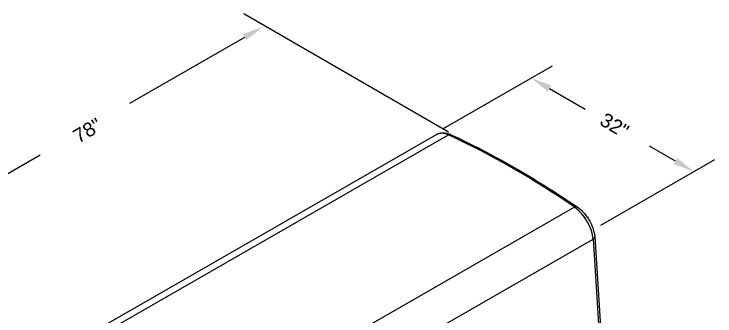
# Model space of a CAD drawing. Header units: feet. Extents: x -689 to 1837, y -511 to 1546.
# Drawn here: x 262.9 to 362.2, y -431.2 to -388.4 of the extents above; entities that cross this region are included whole.
import ezdxf

# ---------------------------------------------------------------- set-up
doc = ezdxf.new("R2010")
doc.units = ezdxf.units.FT
doc.header["$MEASUREMENT"] = 0
for name, color, linetype in [('DIMENSIONS', 1, 'Continuous'), ('EQUIPMENT', 6, 'Continuous'), ('TEXT', 1, 'Continuous')]:
    doc.layers.add(name, color=color, linetype=linetype)
doc.styles.add('NEI-A', font='arial.ttf')

msp = doc.modelspace()

# ---------------------------------------------------------------- linework, layer by layer
at = {"layer": 'DIMENSIONS'}
for points in [[(324.45208, -405.13833), (295.42066, -388.37114)], [(295.51219, -391.68431), (279.23922, -401.07467)], [(323.62836, -404.68071), (339.15083, -395.71136)], [(338.74813, -398.93301), (343.80025, -401.86178)], [(356.61361, -409.25691), (352.93435, -407.13356)], [(244.24044, -421.28317), (266.5723, -408.37828)], [(346.01513, -418.3544), (362.19657, -409.01895)]]:
    msp.add_lwpolyline(points, dxfattribs=at)
for points in [[(295.25592, -391.24499), (295.75015, -392.10532), (298.11147, -390.18331)], [(339.00439, -398.512), (338.49186, -399.37232), (336.14884, -397.45032)], [(356.85157, -408.8176), (356.35734, -409.67792), (359.21289, -410.75791)]]:
    msp.add_solid(points, dxfattribs=at)
at = {"layer": 'EQUIPMENT'}
for points in [[(267.96346, -437.00699), (322.71312, -405.48613), (322.78634, -405.44952), (322.84125, -405.41291), (322.89617, -405.3946), (322.95108, -405.35799), (323.0243, -405.33969), (323.13413, -405.30308), (323.20735, -405.28477), (323.26226, -405.26647), (323.33548, -405.26647), (323.3904, -405.24816), (323.51853, -405.24816), (323.59175, -405.22986), (323.71988, -405.22986), (323.7931, -405.24816), (323.92124, -405.24816), (323.99446, -405.26647), (324.04937, -405.26647), (324.12259, -405.28477), (324.1775, -405.30308), (324.25072, -405.32138), (324.32394, -405.32138), (324.37886, -405.35799), (324.5253, -405.3946), (324.58021, -405.41291), (324.65343, -405.44952), (324.70834, -405.46782), (324.78156, -405.50443), (325.33071, -405.7607), (325.89816, -406.01696), (326.99644, -406.56611), (327.56389, -406.84068), (328.11304, -407.11525), (328.68049, -407.38982), (329.22963, -407.6827), (329.79708, -407.97558), (330.34622, -408.26846), (330.91367, -408.57964), (331.46281, -408.87251), (332.59771, -409.49488), (333.14686, -409.80606), (333.71431, -410.13554), (334.26345, -410.44673), (335.39835, -411.1057), (335.94749, -411.43519), (336.51494, -411.78298), (337.06408, -412.13077), (337.63153, -412.46025), (338.19898, -412.82635), (338.74813, -413.17414), (339.31557, -413.52193), (339.86472, -413.88803), (340.43217, -414.25412), (340.98131, -414.62022), (341.54876, -415.00462), (342.11621, -415.37072), (342.66535, -415.75512), (342.79349, -415.84664), (342.90331, -415.93817), (343.03145, -416.02969), (343.14128, -416.12121), (343.26941, -416.23104), (343.37924, -416.34087), (343.48907, -416.4507), (343.70873, -416.70697), (343.81855, -416.8168), (343.91008, -416.96324), (344.0016, -417.09137), (344.11143, -417.2195), (344.20296, -417.36594), (344.29448, -417.49407), (344.3677, -417.64051), (344.45922, -417.78695), (344.67888, -418.22627), (344.73379, -418.3727), (344.80701, -418.53745), (344.91684, -418.83032), (344.95345, -418.97676), (344.99006, -419.14151), (345.04498, -419.28794), (345.06328, -419.43438), (345.09989, -419.58082), (345.15481, -420.02014), (345.99683, -433.52908)], [(269.70242, -437.0436), (324.41547, -405.54104)], [(342.29926, -415.79173), (287.58621, -447.29429)]]:
    msp.add_lwpolyline(points, dxfattribs=at)
msp.add_lwpolyline([(344.93515, -420.34962), (345.77717, -433.84026), (290.09397, -465.91027), (290.05736, -451.94371)], close=True, dxfattribs=at)
msp.add_arc((271.70252, -518.27213), 124.45845, 55.4321882, 64.936251, dxfattribs=at)
for points in [[(324.42379, -405.53044), (323.77996, -405.23264), (323.18477, -405.21039), (322.73829, -405.46743)], [(324.79064, -405.49964), (324.6824, -405.4496), (324.54978, -405.46225), (324.41811, -405.53517)], [(344.92753, -420.34765), (344.83344, -418.70484), (343.70892, -416.75663), (342.29642, -415.78928)], [(342.67166, -415.75618), (342.58092, -415.69419), (342.44549, -415.7065), (342.29814, -415.79011)], [(344.93752, -420.34849), (345.08262, -420.25791), (345.1608, -420.13884), (345.15337, -420.01973)]]:
    msp.add_open_spline(points, degree=3, dxfattribs=at)

# ---------------------------------------------------------------- texts
at = {"layer": 'TEXT', "char_height": 2, "attachment_point": 1, "line_spacing_factor": 0.9, "style": 'NEI-A'}
for s, insert, width, rotation in [('78"', (270.98151, -405.08267), 6.5794939, 30.5665494), ('32"', (346.72187, -402.24916), 4.9225271, 328.7482662)]:
    msp.add_mtext(s, dxfattribs=dict(at, insert=insert, width=width, rotation=rotation))

doc.saveas('drawing.dxf')
